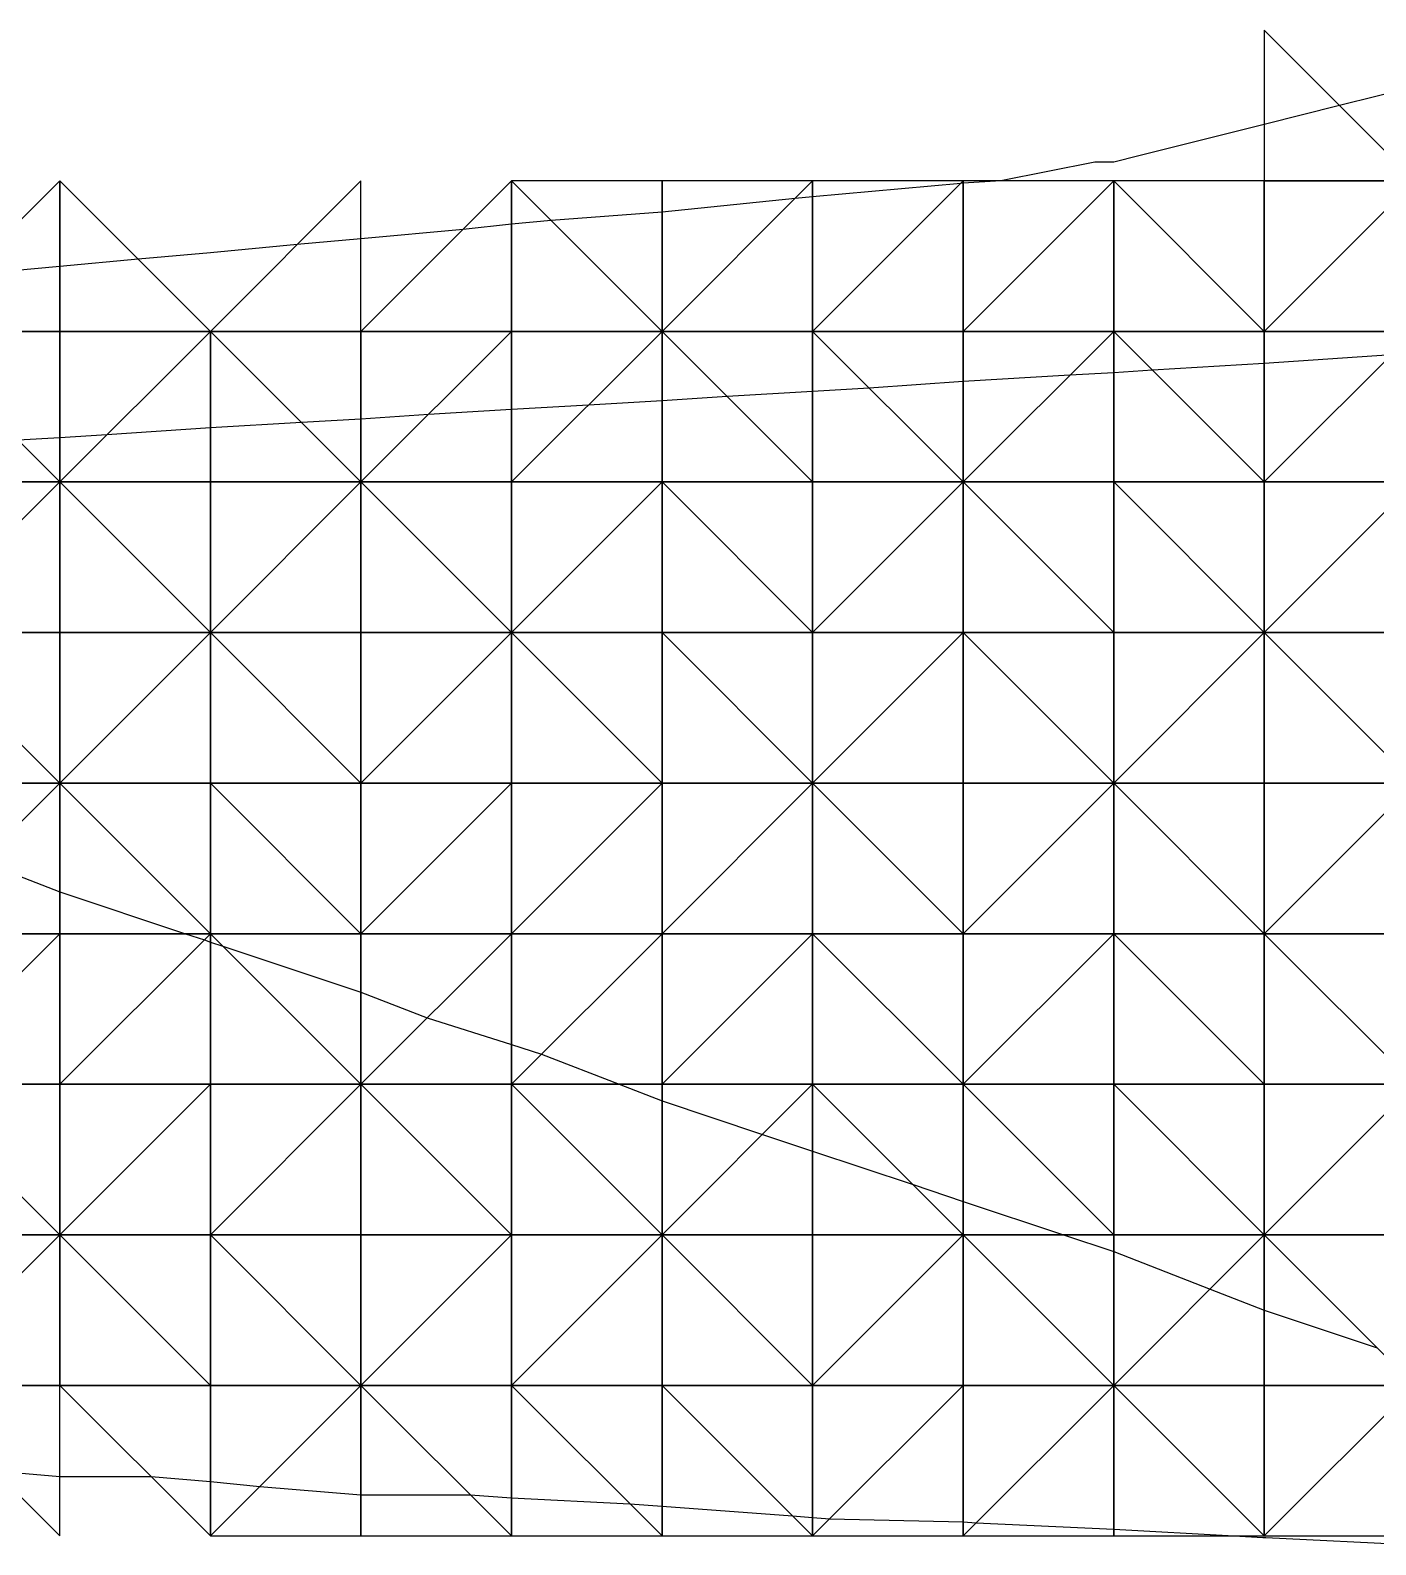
# Model space of a CAD drawing. Header units: metres. Extents: x 4732344 to 4732577, y 2266116 to 2266284.
# Drawn here: x 4732504.68 to 4732509.15, y 2266236.21 to 2266241.23 of the extents above; entities that cross this region are included whole.
import ezdxf

# ---------------------------------------------------------------- set-up
doc = ezdxf.new("R2010")
doc.units = ezdxf.units.M
doc.layers.add('TIN', color=5, linetype='Continuous')

msp = doc.modelspace()

# ---------------------------------------------------------------- linework, layer by layer
at = {"layer": 'lleno', "color": 3}
for points in [[(4732509.279, 2266241.0475, 1328.057), (4732509.029, 2266240.985, 1328.0614), (4732508.779, 2266240.9225, 1328.0659), (4732508.3623, 2266240.8183, 1328.0681), (4732508.279, 2266240.7975, 1328.0683), (4732508.2165, 2266240.7975, 1328.0676), (4732507.904, 2266240.735, 1328.0675), (4732507.779, 2266240.7275, 1328.0664), (4732507.7707, 2266240.7267, 1328.0664), (4732507.279, 2266240.682, 1328.063), (4732507.2207, 2266240.6767, 1328.0626), (4732506.779, 2266240.6305, 1328.0599), (4732506.4109, 2266240.6031, 1328.057), (4732506.279, 2266240.5911, 1328.0574), (4732506.118, 2266240.574, 1328.0584), (4732505.779, 2266240.5427, 1328.0604), (4732505.5671, 2266240.5231, 1328.0596), (4732505.279, 2266240.4965, 1328.0573), (4732505.0396, 2266240.4744, 1328.0555), (4732504.779, 2266240.4504, 1328.0535), (4732504.4654, 2266240.4214, 1328.0511)], [(4732509.2009, 2266240.1569, 1328.2204), (4732508.779, 2266240.1282, 1328.2169), (4732508.4074, 2266240.1066, 1328.2136), (4732508.279, 2266240.0977, 1328.2125), (4732508.1332, 2266240.0892, 1328.2112), (4732507.779, 2266240.0683, 1328.208), (4732507.4671, 2266240.0469, 1328.2054), (4732507.279, 2266240.036, 1328.2037), (4732506.9946, 2266240.0194, 1328.2012), (4732506.779, 2266240.0046, 1328.1994), (4732506.5342, 2266239.9902, 1328.1972), (4732506.279, 2266239.9752, 1328.1954), (4732506.003, 2266239.959, 1328.1953), (4732505.779, 2266239.9437, 1328.1933), (4732505.5818, 2266239.9322, 1328.1914), (4732505.279, 2266239.9146, 1328.1885), (4732504.9353, 2266239.8912, 1328.1854), (4732504.779, 2266239.8821, 1328.1839), (4732504.6401, 2266239.8739, 1328.1826)], [(4732504.519, 2266238.475, 1328.1497), (4732504.779, 2266238.3739, 1328.1493), (4732505.1957, 2266238.235, 1328.1495), (4732505.259, 2266238.215, 1328.1496), (4732505.279, 2266238.2072, 1328.1496), (4732505.3207, 2266238.1933, 1328.1496), (4732505.779, 2266238.0406, 1328.1499), (4732505.999, 2266237.955, 1328.1495), (4732506.279, 2266237.8666, 1328.1499), (4732506.379, 2266237.835, 1328.15), (4732506.6361, 2266237.735, 1328.1496), (4732506.779, 2266237.6794, 1328.1494), (4732507.1123, 2266237.5683, 1328.1496), (4732507.279, 2266237.5128, 1328.1497), (4732507.6123, 2266237.4017, 1328.1499), (4732507.779, 2266237.3461, 1328.1499), (4732508.1123, 2266237.235, 1328.1501), (4732508.279, 2266237.1794, 1328.1502), (4732508.599, 2266237.055, 1328.1497), (4732508.779, 2266236.985, 1328.1495), (4732509.154, 2266236.86, 1328.1497)], [(4732504.5623, 2266236.4517, 1327.9912), (4732504.779, 2266236.432, 1327.9946), (4732505.082, 2266236.432, 1327.9985), (4732505.279, 2266236.4156, 1328.0015), (4732505.4436, 2266236.3996, 1328.0042), (4732505.779, 2266236.372, 1328.0094), (4732506.142, 2266236.372, 1328.014), (4732506.279, 2266236.3616, 1328.0172), (4732506.6723, 2266236.3417, 1328.0265), (4732506.779, 2266236.3338, 1328.0282), (4732507.2123, 2266236.3017, 1328.0353), (4732507.279, 2266236.296, 1328.0364), (4732507.3358, 2266236.2918, 1328.0374), (4732507.779, 2266236.2815, 1328.0435), (4732507.8225, 2266236.2785, 1328.0442), (4732508.279, 2266236.2577, 1328.051), (4732508.679, 2266236.235, 1328.0572), (4732508.7739, 2266236.2299, 1328.0587), (4732508.779, 2266236.2299, 1328.0587), (4732508.7841, 2266236.2299, 1328.0588), (4732509.279, 2266236.2059, 1328.0662)]]:
    msp.add_polyline3d(points, dxfattribs=at)
at = {"layer": 'TIN', "color": 5}
for points in [[(4732509.279, 2266240.735, 0.115), (4732508.779, 2266241.235, 0.085), (4732508.779, 2266240.735, 0.109)], [(4732504.779, 2266240.735, 0.063), (4732504.279, 2266240.235, 0.122), (4732504.779, 2266240.235, 0.128)], [(4732504.779, 2266240.235, 0.128), (4732505.279, 2266240.235, 0.134), (4732504.779, 2266240.735, 0.063)], [(4732505.779, 2266240.235, 0.14), (4732505.779, 2266240.735, 0.075), (4732505.279, 2266240.235, 0.134)], [(4732505.779, 2266240.235, 0.14), (4732506.279, 2266240.235, 0.147), (4732506.279, 2266240.735, 0.081)], [(4732506.779, 2266240.235, 0.153), (4732506.279, 2266240.735, 0.081), (4732506.279, 2266240.235, 0.147)], [(4732506.779, 2266240.235, 0.153), (4732506.779, 2266240.735, 0.086), (4732506.279, 2266240.735, 0.081)], [(4732506.779, 2266240.235, 0.153), (4732507.279, 2266240.235, 0.159), (4732507.279, 2266240.735, 0.093)], [(4732507.279, 2266240.735, 0.093), (4732506.779, 2266240.735, 0.086), (4732506.779, 2266240.235, 0.153)], [(4732507.279, 2266240.235, 0.159), (4732507.779, 2266240.235, 0.166), (4732507.779, 2266240.735, 0.099)], [(4732507.779, 2266240.735, 0.099), (4732507.279, 2266240.735, 0.093), (4732507.279, 2266240.235, 0.159)], [(4732507.779, 2266240.735, 0.099), (4732507.779, 2266240.235, 0.166), (4732508.279, 2266240.735, 0.103)], [(4732508.279, 2266240.735, 0.103), (4732507.779, 2266240.235, 0.166), (4732508.279, 2266240.235, 0.172)], [(4732508.279, 2266240.735, 0.103), (4732508.779, 2266240.235, 0.178), (4732508.779, 2266240.735, 0.109)], [(4732508.279, 2266240.235, 0.172), (4732508.779, 2266240.235, 0.178), (4732508.279, 2266240.735, 0.103)], [(4732508.779, 2266240.735, 0.109), (4732508.779, 2266240.235, 0.178), (4732509.279, 2266240.735, 0.115)], [(4732508.779, 2266240.235, 0.178), (4732509.279, 2266240.235, 0.185), (4732509.279, 2266240.735, 0.115)], [(4732504.779, 2266240.235, 0.128), (4732504.279, 2266240.235, 0.122), (4732504.779, 2266239.735, 0.23)], [(4732504.279, 2266240.235, 0.122), (4732504.279, 2266239.735, 0.224), (4732504.779, 2266239.735, 0.23)], [(4732505.279, 2266239.735, 0.237), (4732505.279, 2266240.235, 0.134), (4732504.779, 2266239.735, 0.23)], [(4732504.779, 2266239.735, 0.23), (4732505.279, 2266240.235, 0.134), (4732504.779, 2266240.235, 0.128)], [(4732505.279, 2266239.735, 0.237), (4732505.779, 2266239.735, 0.243), (4732505.279, 2266240.235, 0.134)], [(4732505.279, 2266240.235, 0.134), (4732505.779, 2266239.735, 0.243), (4732505.779, 2266240.235, 0.14)], [(4732506.279, 2266239.735, 0.249), (4732506.279, 2266240.235, 0.147), (4732505.779, 2266239.735, 0.243)], [(4732505.779, 2266239.735, 0.243), (4732506.279, 2266240.235, 0.147), (4732505.779, 2266240.235, 0.14)], [(4732506.779, 2266240.235, 0.153), (4732506.279, 2266239.735, 0.249), (4732506.779, 2266239.735, 0.255)], [(4732506.779, 2266240.235, 0.153), (4732506.279, 2266240.235, 0.147), (4732506.279, 2266239.735, 0.249)], [(4732506.779, 2266239.735, 0.255), (4732507.279, 2266239.735, 0.262), (4732506.779, 2266240.235, 0.153)], [(4732507.279, 2266239.735, 0.262), (4732507.279, 2266240.235, 0.159), (4732506.779, 2266240.235, 0.153)], [(4732507.279, 2266240.235, 0.159), (4732507.779, 2266239.735, 0.268), (4732507.779, 2266240.235, 0.166)], [(4732507.279, 2266239.735, 0.262), (4732507.779, 2266239.735, 0.268), (4732507.279, 2266240.235, 0.159)], [(4732508.279, 2266240.235, 0.172), (4732507.779, 2266240.235, 0.166), (4732507.779, 2266239.735, 0.268)], [(4732508.279, 2266239.735, 0.274), (4732508.279, 2266240.235, 0.172), (4732507.779, 2266239.735, 0.268)], [(4732508.779, 2266239.735, 0.281), (4732508.779, 2266240.235, 0.178), (4732508.279, 2266240.235, 0.172)], [(4732508.779, 2266239.735, 0.281), (4732508.279, 2266240.235, 0.172), (4732508.279, 2266239.735, 0.274)], [(4732509.279, 2266239.735, 0.287), (4732509.279, 2266240.235, 0.185), (4732508.779, 2266239.735, 0.281)], [(4732508.779, 2266239.735, 0.281), (4732509.279, 2266240.235, 0.185), (4732508.779, 2266240.235, 0.178)], [(4732504.279, 2266239.235, 0.225), (4732504.779, 2266239.735, 0.23), (4732504.279, 2266239.735, 0.224)], [(4732504.779, 2266239.235, 0.231), (4732504.779, 2266239.735, 0.23), (4732504.279, 2266239.235, 0.225)], [(4732504.779, 2266239.735, 0.23), (4732505.279, 2266239.235, 0.237), (4732505.279, 2266239.735, 0.237)], [(4732504.779, 2266239.235, 0.231), (4732505.279, 2266239.235, 0.237), (4732504.779, 2266239.735, 0.23)], [(4732505.779, 2266239.735, 0.243), (4732505.279, 2266239.235, 0.237), (4732505.779, 2266239.235, 0.244)], [(4732505.279, 2266239.735, 0.237), (4732505.279, 2266239.235, 0.237), (4732505.779, 2266239.735, 0.243)], [(4732506.279, 2266239.235, 0.25), (4732505.779, 2266239.735, 0.243), (4732505.779, 2266239.235, 0.244)], [(4732506.279, 2266239.735, 0.249), (4732505.779, 2266239.735, 0.243), (4732506.279, 2266239.235, 0.25)], [(4732506.779, 2266239.735, 0.255), (4732506.279, 2266239.735, 0.249), (4732506.279, 2266239.235, 0.25)], [(4732506.279, 2266239.235, 0.25), (4732506.779, 2266239.235, 0.256), (4732506.779, 2266239.735, 0.255)], [(4732507.279, 2266239.235, 0.263), (4732507.279, 2266239.735, 0.262), (4732506.779, 2266239.735, 0.255)], [(4732506.779, 2266239.735, 0.255), (4732506.779, 2266239.235, 0.256), (4732507.279, 2266239.235, 0.263)], [(4732507.279, 2266239.735, 0.262), (4732507.279, 2266239.235, 0.263), (4732507.779, 2266239.735, 0.268)], [(4732507.779, 2266239.735, 0.268), (4732507.279, 2266239.235, 0.263), (4732507.779, 2266239.235, 0.269)], [(4732507.779, 2266239.735, 0.268), (4732508.279, 2266239.235, 0.275), (4732508.279, 2266239.735, 0.274)], [(4732507.779, 2266239.235, 0.269), (4732508.279, 2266239.235, 0.275), (4732507.779, 2266239.735, 0.268)], [(4732508.279, 2266239.735, 0.274), (4732508.279, 2266239.235, 0.275), (4732508.779, 2266239.235, 0.281)], [(4732508.779, 2266239.235, 0.281), (4732508.779, 2266239.735, 0.281), (4732508.279, 2266239.735, 0.274)], [(4732508.779, 2266239.235, 0.281), (4732509.279, 2266239.235, 0.288), (4732509.279, 2266239.735, 0.287)], [(4732509.279, 2266239.735, 0.287), (4732508.779, 2266239.735, 0.281), (4732508.779, 2266239.235, 0.281)], [(4732504.279, 2266239.235, 0.225), (4732504.779, 2266238.735, 0.213), (4732504.779, 2266239.235, 0.231)], [(4732504.279, 2266238.735, 0.206), (4732504.779, 2266238.735, 0.213), (4732504.279, 2266239.235, 0.225)], [(4732505.279, 2266239.235, 0.237), (4732504.779, 2266238.735, 0.213), (4732505.279, 2266238.735, 0.219)], [(4732504.779, 2266239.235, 0.231), (4732504.779, 2266238.735, 0.213), (4732505.279, 2266239.235, 0.237)], [(4732505.279, 2266238.735, 0.219), (4732505.779, 2266238.735, 0.225), (4732505.279, 2266239.235, 0.237)], [(4732505.279, 2266239.235, 0.237), (4732505.779, 2266238.735, 0.225), (4732505.779, 2266239.235, 0.244)], [(4732505.779, 2266239.235, 0.244), (4732505.779, 2266238.735, 0.225), (4732506.279, 2266239.235, 0.25)], [(4732506.279, 2266239.235, 0.25), (4732505.779, 2266238.735, 0.225), (4732506.279, 2266238.735, 0.232)], [(4732506.779, 2266239.235, 0.256), (4732506.279, 2266239.235, 0.25), (4732506.779, 2266238.735, 0.238)], [(4732506.779, 2266238.735, 0.238), (4732506.279, 2266239.235, 0.25), (4732506.279, 2266238.735, 0.232)], [(4732507.279, 2266238.735, 0.244), (4732507.279, 2266239.235, 0.263), (4732506.779, 2266239.235, 0.256)], [(4732506.779, 2266239.235, 0.256), (4732506.779, 2266238.735, 0.238), (4732507.279, 2266238.735, 0.244)], [(4732507.779, 2266239.235, 0.269), (4732507.279, 2266239.235, 0.263), (4732507.279, 2266238.735, 0.244)], [(4732507.779, 2266238.735, 0.251), (4732507.779, 2266239.235, 0.269), (4732507.279, 2266238.735, 0.244)], [(4732508.279, 2266238.735, 0.257), (4732508.279, 2266239.235, 0.275), (4732507.779, 2266239.235, 0.269)], [(4732508.279, 2266238.735, 0.257), (4732507.779, 2266239.235, 0.269), (4732507.779, 2266238.735, 0.251)], [(4732508.279, 2266238.735, 0.257), (4732508.779, 2266239.235, 0.281), (4732508.279, 2266239.235, 0.275)], [(4732508.779, 2266238.735, 0.263), (4732508.779, 2266239.235, 0.281), (4732508.279, 2266238.735, 0.257)], [(4732509.279, 2266238.735, 0.27), (4732509.279, 2266239.235, 0.288), (4732508.779, 2266239.235, 0.281)], [(4732508.779, 2266239.235, 0.281), (4732508.779, 2266238.735, 0.263), (4732509.279, 2266238.735, 0.27)], [(4732504.279, 2266238.235, 0.188), (4732504.779, 2266238.735, 0.213), (4732504.279, 2266238.735, 0.206)], [(4732504.779, 2266238.235, 0.195), (4732504.779, 2266238.735, 0.213), (4732504.279, 2266238.235, 0.188)], [(4732505.279, 2266238.235, 0.201), (4732504.779, 2266238.735, 0.213), (4732504.779, 2266238.235, 0.195)], [(4732505.279, 2266238.735, 0.219), (4732504.779, 2266238.735, 0.213), (4732505.279, 2266238.235, 0.201)], [(4732505.779, 2266238.235, 0.207), (4732505.779, 2266238.735, 0.225), (4732505.279, 2266238.735, 0.219)], [(4732505.279, 2266238.735, 0.219), (4732505.279, 2266238.235, 0.201), (4732505.779, 2266238.235, 0.207)], [(4732506.279, 2266238.735, 0.232), (4732505.779, 2266238.735, 0.225), (4732505.779, 2266238.235, 0.207)], [(4732506.279, 2266238.235, 0.214), (4732506.279, 2266238.735, 0.232), (4732505.779, 2266238.235, 0.207)], [(4732506.279, 2266238.235, 0.214), (4732506.779, 2266238.235, 0.22), (4732506.779, 2266238.735, 0.238)], [(4732506.779, 2266238.735, 0.238), (4732506.279, 2266238.735, 0.232), (4732506.279, 2266238.235, 0.214)], [(4732506.779, 2266238.235, 0.22), (4732507.279, 2266238.235, 0.226), (4732507.279, 2266238.735, 0.244)], [(4732507.279, 2266238.735, 0.244), (4732506.779, 2266238.735, 0.238), (4732506.779, 2266238.235, 0.22)], [(4732507.279, 2266238.735, 0.244), (4732507.279, 2266238.235, 0.226), (4732507.779, 2266238.235, 0.232)], [(4732507.279, 2266238.735, 0.244), (4732507.779, 2266238.235, 0.232), (4732507.779, 2266238.735, 0.251)], [(4732507.779, 2266238.735, 0.251), (4732507.779, 2266238.235, 0.232), (4732508.279, 2266238.735, 0.257)], [(4732507.779, 2266238.235, 0.232), (4732508.279, 2266238.235, 0.239), (4732508.279, 2266238.735, 0.257)], [(4732508.279, 2266238.735, 0.257), (4732508.779, 2266238.235, 0.245), (4732508.779, 2266238.735, 0.263)], [(4732508.279, 2266238.735, 0.257), (4732508.279, 2266238.235, 0.239), (4732508.779, 2266238.235, 0.245)], [(4732508.779, 2266238.235, 0.245), (4732509.279, 2266238.235, 0.251), (4732509.279, 2266238.735, 0.27)], [(4732509.279, 2266238.735, 0.27), (4732508.779, 2266238.735, 0.263), (4732508.779, 2266238.235, 0.245)], [(4732504.779, 2266238.235, 0.195), (4732504.279, 2266238.235, 0.188), (4732504.279, 2266237.735, 0.17)], [(4732504.279, 2266237.735, 0.17), (4732504.779, 2266237.735, 0.176), (4732504.779, 2266238.235, 0.195)], [(4732504.779, 2266238.235, 0.195), (4732504.779, 2266237.735, 0.176), (4732505.279, 2266238.235, 0.201)], [(4732504.779, 2266237.735, 0.176), (4732505.279, 2266237.735, 0.183), (4732505.279, 2266238.235, 0.201)], [(4732505.779, 2266237.735, 0.189), (4732505.279, 2266238.235, 0.201), (4732505.279, 2266237.735, 0.183)], [(4732505.779, 2266237.735, 0.189), (4732505.779, 2266238.235, 0.207), (4732505.279, 2266238.235, 0.201)], [(4732505.779, 2266237.735, 0.189), (4732506.279, 2266237.735, 0.195), (4732506.279, 2266238.235, 0.214)], [(4732506.279, 2266238.235, 0.214), (4732505.779, 2266238.235, 0.207), (4732505.779, 2266237.735, 0.189)], [(4732506.779, 2266237.735, 0.202), (4732506.779, 2266238.235, 0.22), (4732506.279, 2266237.735, 0.195)], [(4732506.279, 2266237.735, 0.195), (4732506.779, 2266238.235, 0.22), (4732506.279, 2266238.235, 0.214)], [(4732507.279, 2266238.235, 0.226), (4732506.779, 2266238.235, 0.22), (4732506.779, 2266237.735, 0.202)], [(4732506.779, 2266237.735, 0.202), (4732507.279, 2266237.735, 0.208), (4732507.279, 2266238.235, 0.226)], [(4732507.279, 2266238.235, 0.226), (4732507.279, 2266237.735, 0.208), (4732507.779, 2266237.735, 0.214)], [(4732507.779, 2266237.735, 0.214), (4732507.779, 2266238.235, 0.232), (4732507.279, 2266238.235, 0.226)], [(4732507.779, 2266237.735, 0.214), (4732508.279, 2266237.735, 0.221), (4732508.279, 2266238.235, 0.239)], [(4732508.279, 2266238.235, 0.239), (4732507.779, 2266238.235, 0.232), (4732507.779, 2266237.735, 0.214)], [(4732508.279, 2266238.235, 0.239), (4732508.279, 2266237.735, 0.221), (4732508.779, 2266237.735, 0.227)], [(4732508.779, 2266237.735, 0.227), (4732508.779, 2266238.235, 0.245), (4732508.279, 2266238.235, 0.239)], [(4732509.279, 2266238.235, 0.251), (4732508.779, 2266238.235, 0.245), (4732509.279, 2266237.735, 0.233)], [(4732509.279, 2266237.735, 0.233), (4732508.779, 2266238.235, 0.245), (4732508.779, 2266237.735, 0.227)], [(4732504.779, 2266237.735, 0.176), (4732504.279, 2266237.735, 0.17), (4732504.779, 2266237.235, 0.158)], [(4732504.779, 2266237.235, 0.158), (4732504.279, 2266237.735, 0.17), (4732504.279, 2266237.235, 0.152)], [(4732504.779, 2266237.235, 0.158), (4732505.279, 2266237.735, 0.183), (4732504.779, 2266237.735, 0.176)], [(4732505.279, 2266237.235, 0.165), (4732505.279, 2266237.735, 0.183), (4732504.779, 2266237.235, 0.158)], [(4732505.779, 2266237.735, 0.189), (4732505.279, 2266237.735, 0.183), (4732505.279, 2266237.235, 0.165)], [(4732505.779, 2266237.735, 0.189), (4732505.279, 2266237.235, 0.165), (4732505.779, 2266237.235, 0.171)], [(4732505.779, 2266237.735, 0.189), (4732506.279, 2266237.235, 0.177), (4732506.279, 2266237.735, 0.195)], [(4732505.779, 2266237.235, 0.171), (4732506.279, 2266237.235, 0.177), (4732505.779, 2266237.735, 0.189)], [(4732506.779, 2266237.735, 0.202), (4732506.279, 2266237.735, 0.195), (4732506.779, 2266237.235, 0.184)], [(4732506.279, 2266237.735, 0.195), (4732506.279, 2266237.235, 0.177), (4732506.779, 2266237.235, 0.184)], [(4732506.779, 2266237.235, 0.184), (4732507.279, 2266237.735, 0.208), (4732506.779, 2266237.735, 0.202)], [(4732507.279, 2266237.235, 0.19), (4732507.279, 2266237.735, 0.208), (4732506.779, 2266237.235, 0.184)], [(4732507.779, 2266237.235, 0.196), (4732507.779, 2266237.735, 0.214), (4732507.279, 2266237.735, 0.208)], [(4732507.279, 2266237.735, 0.208), (4732507.279, 2266237.235, 0.19), (4732507.779, 2266237.235, 0.196)], [(4732508.279, 2266237.235, 0.202), (4732507.779, 2266237.735, 0.214), (4732507.779, 2266237.235, 0.196)], [(4732508.279, 2266237.235, 0.202), (4732508.279, 2266237.735, 0.221), (4732507.779, 2266237.735, 0.214)], [(4732508.279, 2266237.735, 0.221), (4732508.279, 2266237.235, 0.202), (4732508.779, 2266237.235, 0.209)], [(4732508.779, 2266237.735, 0.227), (4732508.279, 2266237.735, 0.221), (4732508.779, 2266237.235, 0.209)], [(4732508.779, 2266237.735, 0.227), (4732508.779, 2266237.235, 0.209), (4732509.279, 2266237.735, 0.233)], [(4732509.279, 2266237.735, 0.233), (4732508.779, 2266237.235, 0.209), (4732509.279, 2266237.235, 0.215)], [(4732504.779, 2266237.235, 0.158), (4732504.279, 2266237.235, 0.152), (4732504.279, 2266236.735, 0.134)], [(4732504.279, 2266236.735, 0.134), (4732504.779, 2266236.735, 0.14), (4732504.779, 2266237.235, 0.158)], [(4732505.279, 2266236.735, 0.146), (4732504.779, 2266237.235, 0.158), (4732504.779, 2266236.735, 0.14)], [(4732505.279, 2266237.235, 0.165), (4732504.779, 2266237.235, 0.158), (4732505.279, 2266236.735, 0.146)], [(4732505.279, 2266237.235, 0.165), (4732505.279, 2266236.735, 0.146), (4732505.779, 2266236.735, 0.153)], [(4732505.779, 2266237.235, 0.171), (4732505.279, 2266237.235, 0.165), (4732505.779, 2266236.735, 0.153)], [(4732505.779, 2266236.735, 0.153), (4732506.279, 2266236.735, 0.159), (4732506.279, 2266237.235, 0.177)], [(4732505.779, 2266236.735, 0.153), (4732506.279, 2266237.235, 0.177), (4732505.779, 2266237.235, 0.171)], [(4732506.779, 2266237.235, 0.184), (4732506.279, 2266236.735, 0.159), (4732506.779, 2266236.735, 0.165)], [(4732506.279, 2266237.235, 0.177), (4732506.279, 2266236.735, 0.159), (4732506.779, 2266237.235, 0.184)], [(4732506.779, 2266237.235, 0.184), (4732507.279, 2266236.735, 0.172), (4732507.279, 2266237.235, 0.19)], [(4732506.779, 2266237.235, 0.184), (4732506.779, 2266236.735, 0.165), (4732507.279, 2266236.735, 0.172)], [(4732507.779, 2266237.235, 0.196), (4732507.279, 2266237.235, 0.19), (4732507.279, 2266236.735, 0.172)], [(4732507.279, 2266236.735, 0.172), (4732507.779, 2266236.735, 0.178), (4732507.779, 2266237.235, 0.196)], [(4732507.779, 2266237.235, 0.196), (4732507.779, 2266236.735, 0.178), (4732508.279, 2266236.735, 0.184)], [(4732508.279, 2266236.735, 0.184), (4732508.279, 2266237.235, 0.202), (4732507.779, 2266237.235, 0.196)], [(4732508.279, 2266237.235, 0.202), (4732508.279, 2266236.735, 0.184), (4732508.779, 2266237.235, 0.209)], [(4732508.779, 2266237.235, 0.209), (4732508.279, 2266236.735, 0.184), (4732508.779, 2266236.735, 0.191)], [(4732508.779, 2266236.735, 0.191), (4732509.279, 2266236.735, 0.197), (4732508.779, 2266237.235, 0.209)], [(4732508.779, 2266237.235, 0.209), (4732509.279, 2266236.735, 0.197), (4732509.279, 2266237.235, 0.215)], [(4732504.779, 2266236.235, 0.074), (4732504.779, 2266236.735, 0.14), (4732504.279, 2266236.735, 0.134)], [(4732505.279, 2266236.235, 0.074), (4732505.279, 2266236.735, 0.146), (4732504.779, 2266236.735, 0.14)], [(4732505.279, 2266236.735, 0.146), (4732505.279, 2266236.235, 0.074), (4732505.779, 2266236.735, 0.153)], [(4732505.279, 2266236.235, 0.074), (4732505.779, 2266236.235, 0.08), (4732505.779, 2266236.735, 0.153)], [(4732506.279, 2266236.235, 0.08), (4732506.279, 2266236.735, 0.159), (4732505.779, 2266236.735, 0.153)], [(4732505.779, 2266236.735, 0.153), (4732505.779, 2266236.235, 0.08), (4732506.279, 2266236.235, 0.08)], [(4732506.279, 2266236.735, 0.159), (4732506.279, 2266236.235, 0.08), (4732506.779, 2266236.235, 0.084)], [(4732506.779, 2266236.235, 0.084), (4732506.779, 2266236.735, 0.165), (4732506.279, 2266236.735, 0.159)], [(4732506.779, 2266236.735, 0.165), (4732507.279, 2266236.235, 0.09), (4732507.279, 2266236.735, 0.172)], [(4732506.779, 2266236.235, 0.084), (4732507.279, 2266236.235, 0.09), (4732506.779, 2266236.735, 0.165)], [(4732507.779, 2266236.735, 0.178), (4732507.279, 2266236.735, 0.172), (4732507.279, 2266236.235, 0.09)], [(4732507.279, 2266236.235, 0.09), (4732507.779, 2266236.235, 0.092), (4732507.779, 2266236.735, 0.178)], [(4732507.779, 2266236.735, 0.178), (4732507.779, 2266236.235, 0.092), (4732508.279, 2266236.735, 0.184)], [(4732507.779, 2266236.235, 0.092), (4732508.279, 2266236.235, 0.096), (4732508.279, 2266236.735, 0.184)], [(4732508.279, 2266236.235, 0.096), (4732508.779, 2266236.235, 0.101), (4732508.279, 2266236.735, 0.184)], [(4732508.279, 2266236.735, 0.184), (4732508.779, 2266236.235, 0.101), (4732508.779, 2266236.735, 0.191)], [(4732508.779, 2266236.735, 0.191), (4732508.779, 2266236.235, 0.101), (4732509.279, 2266236.735, 0.197)], [(4732509.279, 2266236.735, 0.197), (4732508.779, 2266236.235, 0.101), (4732509.279, 2266236.235, 0.106)]]:
    msp.add_3dface(points, dxfattribs=at)

doc.saveas('drawing.dxf')
